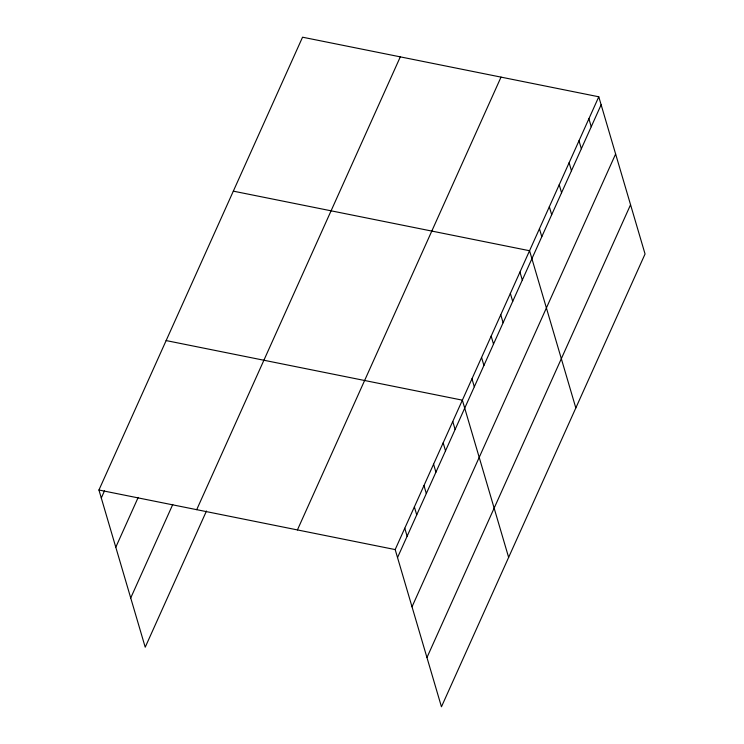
<?xml version="1.0" encoding="UTF-8"?>
<svg xmlns="http://www.w3.org/2000/svg" width="744" height="744" viewBox="0 0 744 744"><rect width="100%" height="100%" fill="white"/><g stroke="black" fill="none" stroke-linecap="round" stroke-linejoin="round"><path stroke-width="1.12" d="M206.469 511.007L145.22 647.215L98.943 490.008L302.548 37.2L598.781 96.785L645.057 253.992L441.452 706.8L395.176 549.584L598.781 96.785M101.296 497.978L104.495 490.863M115.785 547.231L138.189 497.42M130.721 597.971L172.775 504.451M196.704 509.668L400.309 56.86M297.423 529.923L501.028 77.116M397.529 557.563L601.133 104.755M412.018 606.806L615.623 154.008M426.954 657.547L630.559 204.749M233.328 191.152L529.561 250.737L575.828 407.954M166.135 340.575L462.368 400.16L508.636 557.377M98.943 490.008L395.176 549.584M588.895 118.77L591.238 126.75M578.999 140.765L581.352 148.744M569.114 162.759L571.457 170.739M559.228 184.754L561.571 192.733M549.332 206.748L551.685 214.728M539.447 228.743L541.79 236.722M519.954 272.081L522.307 280.06M510.356 293.424L512.709 301.404M500.759 314.777L503.111 322.747M491.161 336.121L493.514 344.1M481.563 357.464L483.916 365.444M471.966 378.817L474.309 386.787M452.771 421.504L455.114 429.483M443.173 442.857L445.517 450.827M433.575 464.2L435.919 472.18M423.978 485.544L426.321 493.523M414.371 506.887L416.724 514.867M404.773 528.24L407.126 536.219"/></g></svg>
